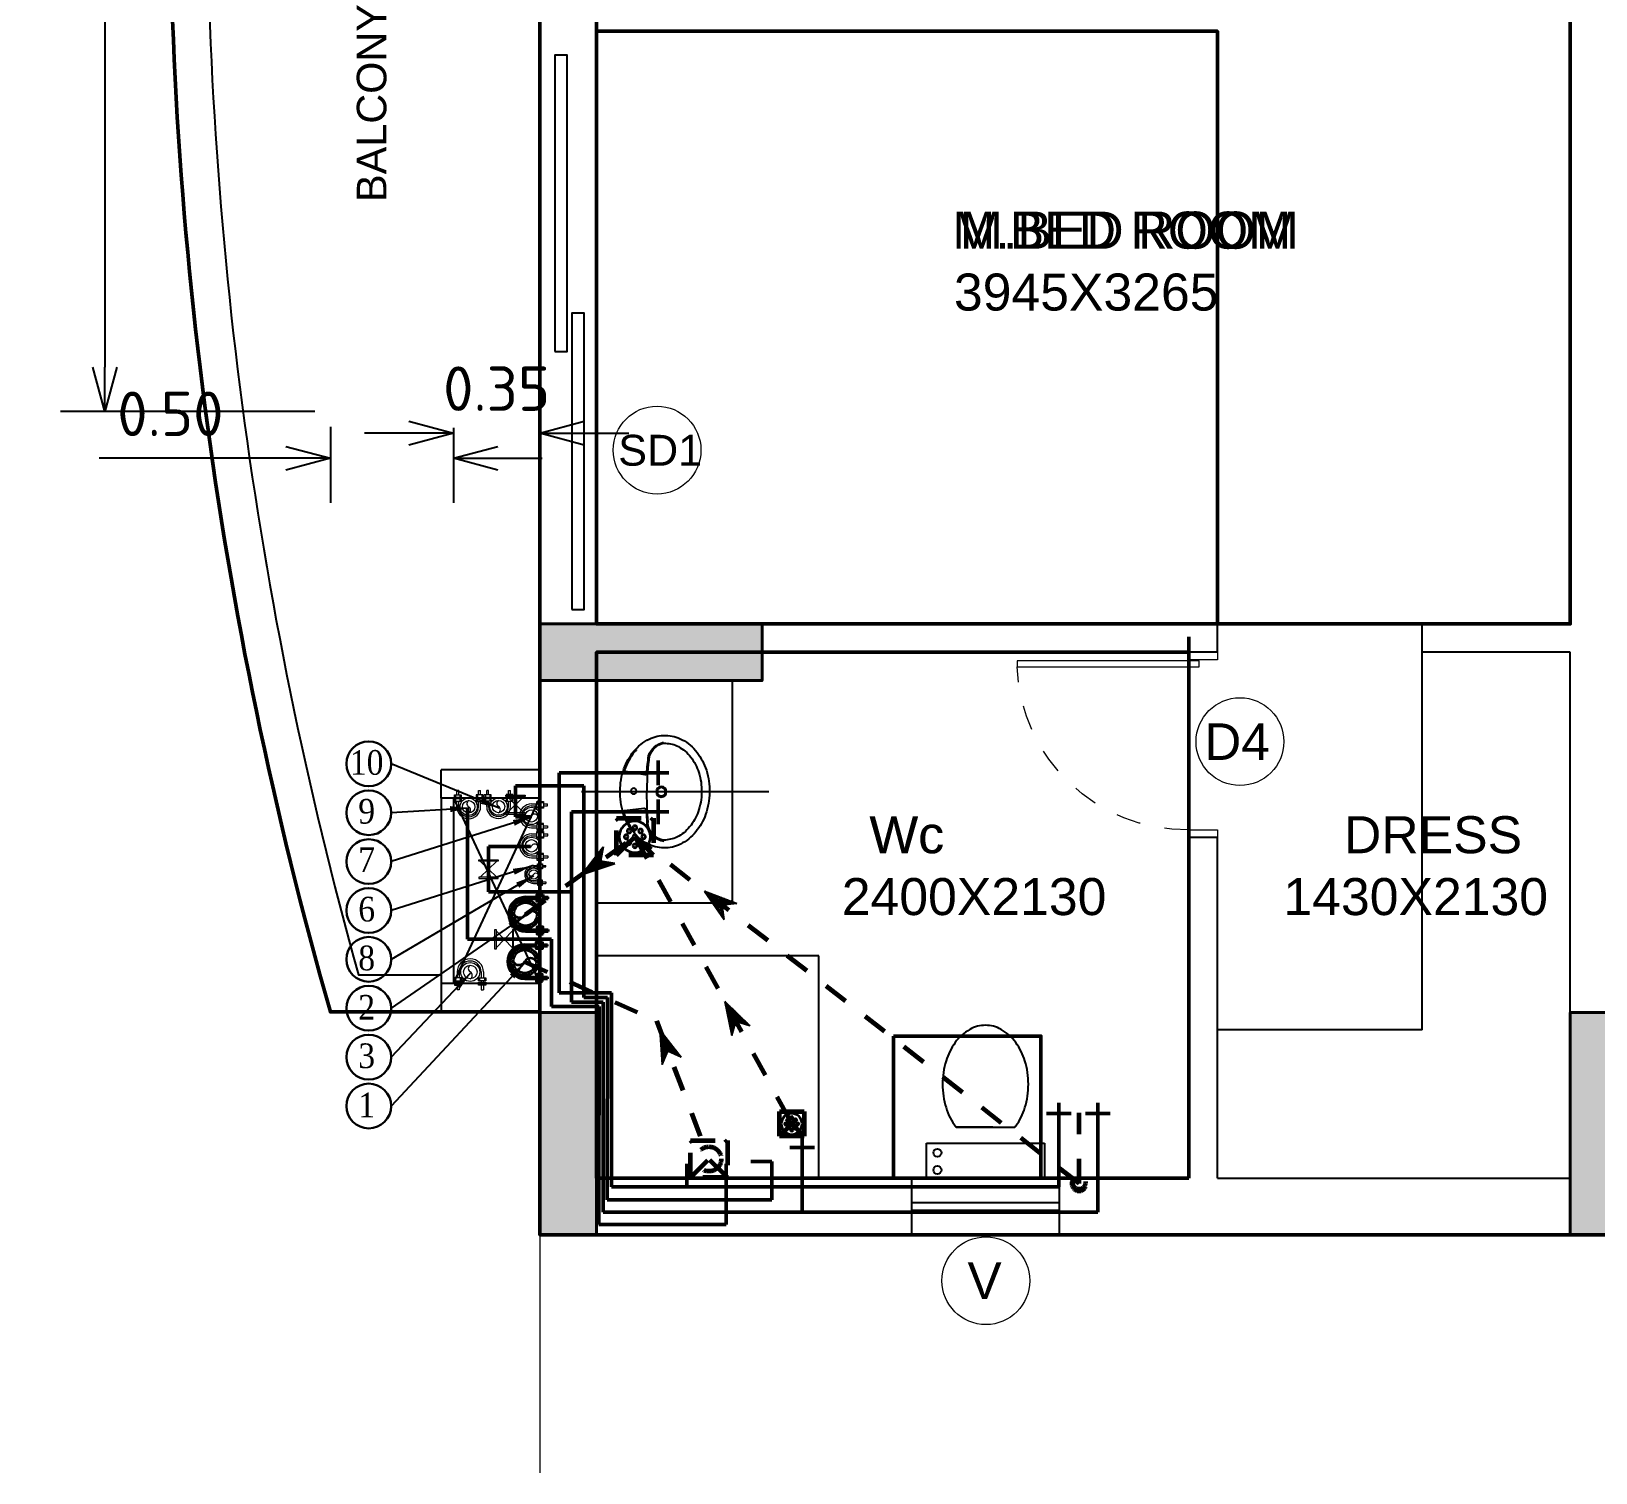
# Model space of a CAD drawing. Header units: inches. Extents: x 0 to 429, y 0 to 146.
# Drawn here: x 185.45 to 191.79, y 97.15 to 102.99 of the extents above; entities that cross this region are included whole.
import ezdxf
from ezdxf.enums import TextEntityAlignment as Align

# ---------------------------------------------------------------- set-up
doc = ezdxf.new("R2010")
doc.units = ezdxf.units.IN
doc.header["$MEASUREMENT"] = 0
doc.linetypes.add('Xr-4BHK-A-B-Ground-Sub$0$HIDDEN', pattern=[0.375, 0.25, -0.125])
doc.layers.get('DEFPOINTS').update_dxf_attribs({"lineweight": 18})
for name, color, linetype, lineweight in [('FLOOR-GROUND', 7, 'Continuous', 50), ('XR-4BHK-A-B-GROUND-SUB$0$1PL-SHAFT-PIPE-TEXT-50', 213, 'Continuous', 30), ('XR-4BHK-A-B-GROUND-SUB$0$DOOR', 34, 'Continuous', 20), ('XR-4BHK-A-B-GROUND-SUB$0$TOWER-COL', 1, 'Continuous', 40), ('XR-4BHK-A-B-GROUND-SUB$0$TOWER-COL-HATCH', 9, 'Continuous', 5)]:
    doc.layers.add(name, color=color, linetype=linetype, lineweight=lineweight)
doc.layers.add('XR-4BHK-A-B-GROUND-SUB$0$1PL-SHAFT-PIPE', color=7, linetype='Continuous')
doc.layers.add('XR-4BHK-A-B-GROUND-SUB$0$SEWERARE LINE', color=7, linetype='Continuous', lineweight=35, true_color=0xca2d12)
doc.layers.add('XR-4BHK-A-B-GROUND-SUB$0$WATER SUPPLAY', color=7, linetype='Continuous', lineweight=0, true_color=0x00f000)
doc.styles.add('Sanvi Common', font='isocpeur.ttf')
doc.styles.add('Xr-4BHK-A-B-Ground-Sub$0$$0$DIM', font='arial.ttf', dxfattribs={"height": 4})
doc.styles.add('Xr-4BHK-A-B-Ground-Sub$0$$1$Standard', font='arial.ttf')
doc.styles.add('Xr-4BHK-A-B-Ground-Sub$0$DIM', font='arial.ttf')
doc.styles.add('Xr-4BHK-A-B-Ground-Sub$0$Standard', font='ARIALN.TTF')
doc.styles.add('Xr-4BHK-A-B-Ground-Sub$0$TIMES-ROMAN', font='times.ttf', dxfattribs={"width": 0.9})
doc.styles.add('Xr-4BHK-A-B-Typical-Sub$0$DIM', font='arial.ttf')
doc.dimstyles.new('Sanvi Common', dxfattribs={"dimtxt": 0.18, "dimasz": 0.18, "dimexe": 0.18, "dimexo": 0.0625, "dimgap": 0.09, "dimtad": 1, "dimzin": 0, "dimdsep": 46, "dimtxsty": 'Sanvi Common', "dimblk": 'OPEN30', "dimcen": 0.09, "dimclrd": 68, "dimclre": 68, "dimclrt": 40, "dimadec": 0, "dimazin": 0, "dimtfac": 1, "dimtofl": 0, "dimtmove": 0, "dimatfit": 3, "dimldrblk": 'OPEN30', "dimfxl": 1, "dimtolj": 1, "dimtzin": 0, "dimarcsym": 0})
doc.dimstyles.new('Xr-4BHK-A-B-Ground-Sub$0$DIM 75', dxfattribs={"dimtxt": 75, "dimasz": 75, "dimexe": 0.18, "dimexo": 0.0625, "dimgap": 0.09, "dimtad": 0, "dimtih": 1, "dimtoh": 1, "dimdec": 0, "dimzin": 0, "dimdsep": 46, "dimtxsty": 'Xr-4BHK-A-B-Ground-Sub$0$Standard', "dimcen": 0.09, "dimclrd": 256, "dimclre": 256, "dimclrt": 256, "dimadec": 0, "dimazin": 0, "dimtfac": 1, "dimtdec": 0, "dimtofl": 0, "dimtmove": 0, "dimatfit": 3, "dimfxl": 1, "dimtolj": 1, "dimtzin": 0, "dimarcsym": 0})

# ---------------------------------------------------------------- blocks, each defined once
blk = doc.blocks.new('Xr-4BHK-A-B-Ground-Sub$0$1111')
for p, q in [((-6719.3, 24832.2), (-6719.3, 24832.2)), ((-6770.3, 24610.7), (-7008.8, 24610.7)), ((-6918.9, 24610.7), (-6770.3, 24610.7)), ((-7128.5, 24545.5), (-7128.5, 24404.3)), ((-6650.6, 24545.5), (-7128.5, 24545.5)), ((-6650.6, 24404.3), (-6650.6, 24545.5)), ((-7128.5, 24404.3), (-6650.6, 24404.3)), ((-6849.6, 24404.3), (-6849.6, 24404.3)), ((-6703, 24404.3), (-6703, 24404.3))]:
    blk.add_line(p, q)
at = {"extrusion": (0, 0, -1)}
for centre, major_axis, ratio, start_param, end_param in [((-6859.2, 24842), (-134, 134), 1, 6.126583, 6.550859), ((-6889.6, 24895.3), (90.6, 90.6), 1, -1.303122, -0.785398), ((-6889.6, 24895.3), (-90.6, 90.6), 1, 0.785398, 1.303122), ((-6919.9, 24842), (134, 134), 1, -0.267674, 0.156602), ((-6811.4, 24807.2), (175.8, 175.8), 1, 4.219591, 4.555787), ((-6967.7, 24807.2), (-175.8, 175.8), 1, 1.727398, 2.063595), ((-6735.9, 24784.5), (231.5, 231.5), 1, 3.926991, 4.219591), ((-7043.2, 24784.5), (231.5, 231.5), 1, 0.492798, 0.785398), ((-6735.9, 24784.5), (-231.5, 231.5), 1, 5.205187, 5.497787), ((-7043.2, 24784.5), (231.5, 231.5), 1, 0.785398, 1.077998), ((-6811.4, 24761.7), (-175.8, 175.8), 1, 4.868991, 5.205187), ((-6967.7, 24761.7), (-231.2, 91.4), 0.988951, 3.056609, 3.421062), ((-6859.2, 24726.9), (-134, 134), 1, 4.837165, 4.868991), ((-6694.7, 24507), (-11.5, 11.5), 1, 3.141593, 9.424778), ((-6694.7, 24437.2), (11.5, 11.5), 1, 1.570796326805002, 7.853981633984588)]:
    blk.add_ellipse(centre, major_axis=major_axis, ratio=ratio, start_param=start_param, end_param=end_param, dxfattribs=at)
blk = doc.blocks.new('Xr-4BHK-A-B-Ground-Sub$0$basin6')
blk.add_lwpolyline([(285.3, -227.3, 0.120605), (264.9, -143.3, 0.10507), (202.2, -66.9, 0.088649), (112.5, -18.2, 0.079738), (0.8, 0, 0.079738), (-111, -17.7, 0.088649), (-200.9, -65.9, 0.10507), (-264, -142.1, 0.120605), (-284.7, -226.1, 0.120605), (-264.3, -310.1, 0.10507), (-201.6, -386.5, 0.088649), (-112, -435.2, 0.079738), (-0.2, -453.4, 0.079738), (111.6, -435.7, 0.088649), (201.5, -387.5, 0.10507), (264.5, -311.3, 0.120605)], format="xyb", close=True)
for points in [[(-209.7, -80, -0.016805), (-197.8, -69.9, -0.092161), (-106, -21.4, -0.435128), (-99.7, -24.7), (-85.2, -123.6, -0.44775), (-92.4, -133.7, 0.015365), (-179.5, -141.3, 0.272514), (-249.3, -215.6, 0.272514)], [(210.3, -80, 0.016805), (198.4, -69.9, 0.092161), (106.6, -21.4, 0.435128), (100.3, -24.7), (85.8, -123.6, 0.396344), (97.2, -134.7, -0.011856), (170.2, -140.3, -0.340407), (250.3, -226.8)], [(-244.4, -216.7, 0.017243), (-244.7, -226.1, 0.120605), (-228.8, -291.7, 0.10507), (-176.6, -355.3, 0.088649), (-99.4, -397.2, 0.079738), (-0.1, -413.4, 0.079738), (99.2, -397.7, 0.088649), (176.6, -356.1, 0.10507), (229.1, -292.7, 0.120605), (245.3, -227.3, 0.120605)]]:
    blk.add_lwpolyline(points, format="xyb")
for centre, radius in [((0.3, -69.2), 14.5), ((1.4, -209.2), 26.4), ((1.4, -209.2), 21)]:
    blk.add_circle(centre, radius)
for centre, radius, start, end in [((-151.3, -237.7), 95.4, 106.29531, 167.27029), ((-3.5, -1750.2), 1613.5, 84.2769, 96.21233), ((155.4, -234.9), 90.2, 4.87746, 88.71858)]:
    blk.add_arc(centre, radius, start, end)
blk = doc.blocks.new('Xr-4BHK-A-B-Ground-Sub$0$d-750')
at = {"layer": 'XR-4BHK-A-B-GROUND-SUB$0$DOOR'}
for p, q in [((0, 718.7), (0, 750)), ((0, 750), (115, 750)), ((115, 718.7), (0, 718.7)), ((115, 750), (115, 718.7)), ((0, 0), (0, 31.2)), ((0, 31.2), (115, 31.2)), ((115, 31.2), (115, 0)), ((115, 0), (0, 0))]:
    blk.add_line(p, q, dxfattribs=at)
blk.add_lwpolyline([(73.9, 34.2), (811.3, 34.2), (811.3, 59.2), (73.9, 59.2)], close=True, dxfattribs=at)
at = {"layer": 'XR-4BHK-A-B-GROUND-SUB$0$DOOR', "color": 8, "linetype": 'Xr-4BHK-A-B-Ground-Sub$0$HIDDEN', "extrusion": (0, 0, -1)}
blk.add_ellipse((125, 31.2), major_axis=(218.4, 652.1), ratio=0.99874, start_param=-0.33813, end_param=1.207251, dxfattribs=at)
blk = doc.blocks.new('Xr-4BHK-A-B-Ground-Sub$0$REV.CO.')
at = {"layer": 'XR-4BHK-A-B-GROUND-SUB$0$TOWER-COL-HATCH'}
for points in [[(447471.1, 20700.2), (447241.1, 20700.2), (447241.1, 19799.7), (447471.1, 19799.7)], [(451646.1, 19799.7), (451416.1, 19799.7), (451416.1, 20700.2), (451646.1, 20700.2)], [(448141.6, 18455.2), (448141.6, 18225.2), (447241.1, 18225.2), (447241.1, 18455.2)]]:
    blk.add_hatch(color=256, dxfattribs=at).paths.add_polyline_path(points)
at = {"layer": 'XR-4BHK-A-B-GROUND-SUB$0$TOWER-COL'}
for points in [[(447471.1, 20700.2), (447241.1, 20700.2), (447241.1, 19799.7), (447471.1, 19799.7)], [(451646.1, 20700.2), (451416.1, 20700.2), (451416.1, 19799.7), (451646.1, 19799.7)], [(447241.1, 18455.2), (447241.1, 18225.2), (448141.6, 18225.2), (448141.6, 18455.2)]]:
    blk.add_lwpolyline(points, close=True, dxfattribs=at)
blk = doc.blocks.new('Xr-4BHK-A-B-Ground-Sub$0$$0$DOOR NO')
at = {"lineweight": 0}
blk.add_circle((0, 0), 10, dxfattribs=at)
at = {"style": 'Xr-4BHK-A-B-Ground-Sub$0$$0$DIM'}
blk.add_attdef('X1', text='', height=9, dxfattribs=at).set_placement((0, 0), align=Align.MIDDLE_CENTER)
blk = doc.blocks.new('_Open30')
at = {"color": 0, "linetype": 'ByBlock', "lineweight": -2}
for p, q in [((-1, 0.268), (0, 0)), ((0, 0), (-1, -0.268)), ((0, 0), (-1, 0))]:
    blk.add_line(p, q, dxfattribs=at)
blk = doc.blocks.new('*D73')
at = {"color": 68, "lineweight": -2, "transparency": 16777216}
for p, q in [((185.9616, 106.4015), (185.5678, 106.4015)), ((185.7478, 106.2215), (185.7478, 101.625)), ((186.5988, 101.445), (185.5678, 101.445))]:
    blk.add_line(p, q, dxfattribs=at)
at = {"layer": 'DEFPOINTS', "color": 0, "transparency": 16777216}
for p in [(186.0241, 106.4015), (185.7478, 101.445), (186.6613, 101.445)]:
    blk.add_point(p, dxfattribs=at)
at = {"color": 68, "lineweight": -2, "transparency": 16777216, "xscale": 0.18, "yscale": 0.18, "zscale": 0.18}
for p, rotation in [((185.7478, 106.4015), 90), ((185.7478, 101.445), 270)]:
    blk.add_blockref('_Open30', p, dxfattribs=dict(at, rotation=rotation))
at = {"color": 40, "transparency": 16777216, "insert": (185.5678, 103.9232), "char_height": 0.18, "attachment_point": 5, "rotation": 90, "style": 'Sanvi Common'}
blk.add_mtext('\\A1;4.96', dxfattribs=at)
blk = doc.blocks.new('*D80')
at = {"color": 68, "lineweight": -2, "transparency": 16777216}
for p, q in [((186.9799, 101.3578), (186.7999, 101.3578)), ((187.1599, 101.3795), (187.1599, 101.1778)), ((187.5103, 101.3795), (187.5103, 101.1778)), ((187.6903, 101.3578), (187.8703, 101.3578))]:
    blk.add_line(p, q, dxfattribs=at)
at = {"layer": 'DEFPOINTS', "color": 0, "transparency": 16777216}
for p in [(187.1599, 101.442), (187.5103, 101.442), (187.1599, 101.3578)]:
    blk.add_point(p, dxfattribs=at)
at = {"color": 68, "lineweight": -2, "transparency": 16777216, "xscale": 0.18, "yscale": 0.18, "zscale": 0.18}
blk.add_blockref('_Open30', (187.1599, 101.3578), dxfattribs=at)
at = {"color": 68, "lineweight": -2, "transparency": 16777216, "xscale": 0.18, "yscale": 0.18, "zscale": 0.18, "rotation": 180}
blk.add_blockref('_Open30', (187.5103, 101.3578), dxfattribs=at)
at = {"color": 40, "transparency": 16777216, "insert": (187.3351, 101.5378), "char_height": 0.18, "attachment_point": 5, "style": 'Sanvi Common'}
blk.add_mtext('\\A1;0.35', dxfattribs=at)
blk = doc.blocks.new('*D81')
at = {"color": 68, "lineweight": -2, "transparency": 16777216}
for p, q in [((186.6613, 101.3825), (186.6613, 101.0759)), ((187.1599, 101.3795), (187.1599, 101.0759)), ((186.4813, 101.2559), (185.7253, 101.2559)), ((187.3399, 101.2559), (187.5199, 101.2559))]:
    blk.add_line(p, q, dxfattribs=at)
at = {"layer": 'DEFPOINTS', "color": 0, "transparency": 16777216}
for p in [(186.6613, 101.445), (187.1599, 101.442), (186.6613, 101.2559)]:
    blk.add_point(p, dxfattribs=at)
at = {"color": 68, "lineweight": -2, "transparency": 16777216, "xscale": 0.18, "yscale": 0.18, "zscale": 0.18}
blk.add_blockref('_Open30', (186.6613, 101.2559), dxfattribs=at)
at = {"color": 68, "lineweight": -2, "transparency": 16777216, "xscale": 0.18, "yscale": 0.18, "zscale": 0.18, "rotation": 180}
blk.add_blockref('_Open30', (187.1599, 101.2559), dxfattribs=at)
at = {"color": 40, "transparency": 16777216, "insert": (186.0133, 101.4359), "char_height": 0.18, "attachment_point": 5, "style": 'Sanvi Common'}
blk.add_mtext('\\A1;0.50', dxfattribs=at)
blk = doc.blocks.new('Xr-4BHK-A-B-Ground-Sub$0$CI50')
at = {"ltscale": 100}
for p, q in [((-53.2, 2), (-53.2, 13.5)), ((-48.3, 35), (-48.3, 13.5)), ((-48.3, 2), (-48.3, -2)), ((-40.3, 35), (-40.3, 13.5)), ((-40.3, 2), (-40.3, -2)), ((-35.4, 2), (-35.4, 13.5)), ((35.4, 2), (35.4, 13.5)), ((40.3, 35), (40.3, 13.5)), ((40.3, 2), (40.3, -2)), ((48.3, 35), (48.3, 13.5)), ((48.3, 2), (48.3, -2)), ((53.2, 2), (53.2, 13.5)), ((-53.2, -13.5), (-53.2, -2)), ((-48.3, -13.5), (-48.3, -30.6)), ((-48.3, -14.8), (-48.3, -30.6)), ((-40.3, -30.6), (-48.3, -30.6)), ((-40.3, -13.5), (-40.3, -30.6)), ((-40.3, -14.8), (-40.3, -30.6)), ((-35.4, -13.5), (-35.4, -2)), ((35.4, -13.5), (35.4, -2)), ((40.3, -13.5), (40.3, -30.6)), ((40.3, -14.8), (40.3, -30.6)), ((40.3, -30.6), (48.3, -30.6)), ((48.3, -13.5), (48.3, -30.6)), ((48.3, -14.8), (48.3, -30.6)), ((53.2, -13.5), (53.2, -2))]:
    blk.add_line(p, q, dxfattribs=at)
for points in [[(-57.9, 2), (-30.9, 2), (-30.9, 13.5), (-57.9, 13.5)], [(57.9, 2), (30.9, 2), (30.9, 13.5), (57.9, 13.5)], [(-57.9, -13.5), (-30.9, -13.5), (-30.9, -2), (-57.9, -2)], [(57.9, -13.5), (30.9, -13.5), (30.9, -2), (57.9, -2)]]:
    blk.add_lwpolyline(points, close=True, dxfattribs=at)
for radius in [35, 25]:
    blk.add_circle((0, 35), radius, dxfattribs=at)
for centre, radius, start, end in [((0, 35), 48.3, 0, 180), ((0, 35), 40.3, 360, 180), ((6.9, 47.5), 14.3, 119.0199, 240.9801), ((-6.9, 22.5), 14.3, 299.0199, 60.9801)]:
    blk.add_arc(centre, radius, start, end, dxfattribs=at)
blk = doc.blocks.new('Xr-4BHK-A-B-Ground-Sub$0$CI100')
at = {"layer": 'XR-4BHK-A-B-GROUND-SUB$0$SEWERARE LINE', "ltscale": 100}
for p, q in [((-78.9, 0), (-78.9, 11.5)), ((-74, 60.7), (-74, 11.5)), ((-66, 60.7), (-66, 11.5)), ((-61.1, 0), (-61.1, 11.5)), ((61.1, 0), (61.1, 11.5)), ((66, 60.7), (66, 11.5)), ((74, 60.7), (74, 11.5)), ((78.9, 0), (78.9, 11.5)), ((-78.9, -15.5), (-78.9, -4)), ((-74, 0), (-74, -4)), ((-74, -15.5), (-74, -37.3)), ((-74, -16.8), (-74, -37.3)), ((-66, -37.3), (-74, -37.3)), ((-66, 0), (-66, -4)), ((-66, -15.5), (-66, -37.3)), ((-66, -16.8), (-66, -37.3)), ((-61.1, -15.5), (-61.1, -4)), ((61.1, -15.5), (61.1, -4)), ((66, 0), (66, -4)), ((66, -15.5), (66, -37.3)), ((66, -16.8), (66, -37.3)), ((66, -37.3), (74, -37.3)), ((74, 0), (74, -4)), ((74, -15.5), (74, -37.3)), ((74, -16.8), (74, -37.3)), ((78.9, -15.5), (78.9, -4))]:
    blk.add_line(p, q, dxfattribs=at)
for points in [[(-85.4, 0), (-54.6, 0), (-54.6, 11.5), (-85.4, 11.5)], [(85.4, 0), (54.6, 0), (54.6, 11.5), (85.4, 11.5)], [(-85.4, -15.5), (-54.6, -15.5), (-54.6, -4), (-85.4, -4)], [(85.4, -15.5), (54.6, -15.5), (54.6, -4), (85.4, -4)]]:
    blk.add_lwpolyline(points, close=True, dxfattribs=at)
for radius in [60.7, 50]:
    blk.add_circle((0, 60.7), radius, dxfattribs=at)
for centre, radius, start, end in [((0, 60.7), 74, 0, 180), ((0, 60.7), 66, 0, 180), ((13.9, 85.7), 28.6, 119.0199, 240.9801), ((-13.9, 35.7), 28.6, 299.0199, 60.9801)]:
    blk.add_arc(centre, radius, start, end, dxfattribs=at)
blk = doc.blocks.new('Xr-4BHK-A-B-Ground-Sub$0$A6')
at = {"linetype": 'Continuous', "lineweight": -3}
h = blk.add_hatch(dxfattribs=at)
h.set_pattern_fill('ANSI31', color=8, scale=51.850019, angle=269.98621, style=0)
h.set_pattern_definition([(314.9862146, (-3558.9815, 121585.5365), (4.58404006, 4.58183475), [])])
h.paths.add_polyline_path([(-42.5, 41.5), (0, 0), (-42.5, -41.5), (91.7, 0)])
for p, q in [((-42.5, 41.5), (0, 0)), ((91.7, 0), (-42.5, 41.5)), ((-42.5, -41.5), (0, 0)), ((0, 0), (91.7, 0)), ((91.7, 0), (-42.5, -41.5))]:
    blk.add_line(p, q, dxfattribs=at)
blk = doc.blocks.new('Xr-4BHK-A-B-Ground-Sub$0$FT 100')
at = {"linetype": 'Continuous'}
blk.add_ellipse((0, 0), major_axis=(63.4, -2.9), ratio=1, start_param=0.046079, end_param=6.329264, dxfattribs=at)
for centre in [(-36.7, 0), (-23.3, 23.3), (0, 35.4), (0, 0), (23.3, 23.3), (36.7, 0), (-23.3, -23.3), (0, -35.4), (23.3, -23.3)]:
    blk.add_ellipse(centre, major_axis=(7.97, 0), ratio=1)
blk = doc.blocks.new('Xr-4BHK-A-B-Ground-Sub$0$P-VALVE')
at = {"linetype": 'Continuous'}
for p, q in [((-19.7, 19), (19.7, 19)), ((-19.7, 16.4), (-19.7, 19)), ((19.7, 16.4), (-19.7, 16.4)), ((-17, -16.4), (17, 16.4)), ((-17, 16.4), (17, -16.4)), ((19.7, 19), (19.7, 16.4)), ((19.7, -16.4), (-19.7, -16.4)), ((-19.7, -16.4), (-19.7, -19)), ((-19.7, -19), (19.7, -19)), ((19.7, -19), (19.7, -16.4))]:
    blk.add_line(p, q, dxfattribs=at)
blk = doc.blocks.new('Xr-4BHK-A-B-Ground-Sub$0$A$C14D55273')
at = {"layer": 'DEFPOINTS'}
blk.add_line((0, 0), (0, 963.3), dxfattribs=at)
at = {"layer": 'XR-4BHK-A-B-GROUND-SUB$0$WATER SUPPLAY', "lineweight": 50}
for p, q in [((754.2, -42.5), (239.3, -42.5)), ((239.3, -42.5), (239.9, -925)), ((754.2, -288.3), (754.2, -42.5)), ((2260.8, -92.5), (256.3, -92.5)), ((256.3, -92.5), (256.8, -943.1)), ((1062.2, -396.3), (1062.2, -92.5)), ((2260.8, -534.6), (2260.8, -92.5)), ((940.1, -142.5), (272.9, -142.5)), ((272.9, -142.5), (273.5, -961.7)), ((940.1, -297.1), (940.1, -142.5)), ((289.6, -194.3), (290.1, -980.3)), ((2102, -194.3), (289.6, -194.3)), ((595.5, -288.3), (595.5, -194.3)), ((2102, -534.6), (2102, -194.3)), ((855, -297.1), (940.1, -297.1)), ((1012.2, -353.8), (1112.2, -353.8)), ((2052, -492.1), (2152, -492.1)), ((2210.8, -492.1), (2310.8, -492.1)), ((47.4, -925), (47.4, -1197.1)), ((47.4, -925), (239.9, -925)), ((128.3, -943.1), (128.3, -1713.1)), ((128.3, -943.1), (256.8, -943.1)), ((78.3, -980.3), (78.3, -1871.9)), ((78.3, -980.3), (290.1, -980.3)), ((178.3, -961.7), (178.3, -1819.1)), ((178.3, -961.7), (273.5, -961.7)), ((47.4, -1197.1), (-293.4, -1197.1)), ((-293.4, -1731.2), (-293.4, -1197.1)), ((-207.9, -1572.5), (-207.9, -1389.4)), ((-207.9, -1389.4), (128.3, -1389.4)), ((-38.4, -1572.5), (-207.9, -1572.5)), ((-39.1, -1693.8), (-98.6, -1693.8)), ((-98.6, -1693.8), (-98.6, -1819.1)), ((479.4, -1763.1), (479.4, -1663.1)), ((521.9, -1713.1), (128.3, -1713.1)), ((-98.6, -1819.1), (178.3, -1819.1)), ((479.4, -1921.9), (479.4, -1821.9)), ((521.9, -1871.9), (78.3, -1871.9))]:
    blk.add_line(p, q, dxfattribs=at)
at = {"layer": 'XR-4BHK-A-B-GROUND-SUB$0$WATER SUPPLAY', "lineweight": 50, "xscale": 2.000000000000041, "yscale": 2.000000000000041, "zscale": 2.000000000000041}
for p, rotation in [((-144.4, -1197.1), 270.0000115776375), ((-207.9, -1481), 1.157805443229762e-05), ((-99.1, -1742.4), 1.157805443229762e-05)]:
    blk.add_blockref('Xr-4BHK-A-B-Ground-Sub$0$P-VALVE', p, dxfattribs=dict(at, rotation=rotation))
blk = doc.blocks.new('Xr-4BHK-A-B-Ground-Sub$0$A$C2521575D')
at = {"layer": 'DEFPOINTS'}
blk.add_line((783.9, -180.6), (783.9, -883.6), dxfattribs=at)
at = {"layer": 'XR-4BHK-A-B-GROUND-SUB$0$1PL-SHAFT-PIPE-TEXT-50'}
for centre in [(90.6, 1727.2), (90.6, 1529.2), (90.6, 1331.2), (90.6, 1133.2), (90.6, 935.3), (90.6, 737.3), (90.6, 539.3), (90.6, 341.3)]:
    blk.add_circle(centre, 90.6, dxfattribs=at)
at = {"layer": 'XR-4BHK-A-B-GROUND-SUB$0$SEWERARE LINE', "linetype": 'Xr-4BHK-A-B-Ground-Sub$0$HIDDEN', "lineweight": 60, "ltscale": 200}
for p, q in [((1093.7, 1356.8), (1243.7, 1506.8)), ((1243.7, 1356.8), (1093.7, 1506.8)), ((725.7, 1117.5), (1168.7, 1431.8)), ((2968.7, 27.3), (1168.7, 1431.8)), ((1168.7, 1431.8), (1804.2, 268.6)), ((722.2, 925.8), (1255.8, 686.3)), ((1255.8, 686.3), (1468.7, 126.8)), ((1754.2, 218.6), (1854.2, 318.6)), ((1854.2, 218.6), (1754.2, 318.6)), ((2968.7, 27.3), (2968.7, 313.9)), ((1393.7, 51.8), (1543.7, 201.8)), ((1543.7, 51.8), (1393.7, 201.8))]:
    blk.add_line(p, q, dxfattribs=at)
for points in [[(1093.7, 1506.8), (1243.7, 1506.8), (1243.7, 1356.8), (1093.7, 1356.8)], [(1754.2, 318.6), (1854.2, 318.6), (1854.2, 218.6), (1754.2, 218.6)], [(1393.7, 201.8), (1543.7, 201.8), (1543.7, 51.8), (1393.7, 51.8)]]:
    blk.add_lwpolyline(points, close=True, dxfattribs=at)
blk.add_circle((1468.7, 126.8), 50, dxfattribs=at)
for centre, radius, start, end in [((2968.7, 27.3), 30, 146.44269, 33.55731), ((2968.7, 32.8), 27.3, 156.0932, 23.9068)]:
    blk.add_arc(centre, radius, start, end, dxfattribs=at)
at = {"layer": 'XR-4BHK-A-B-GROUND-SUB$0$1PL-SHAFT-PIPE', "xscale": 0.9405000000115251, "yscale": 0.9405000000115251, "zscale": 0.9405000000115251, "rotation": 90}
for p in [(782.8, 1118.3), (779.7, 926.5)]:
    blk.add_blockref('Xr-4BHK-A-B-Ground-Sub$0$CI100', p, dxfattribs=at)
at = {"layer": 'XR-4BHK-A-B-GROUND-SUB$0$SEWERARE LINE', "linetype": 'Xr-4BHK-A-B-Ground-Sub$0$HIDDEN', "lineweight": 60, "ltscale": 200, "xscale": -1, "rotation": 270}
blk.add_blockref('Xr-4BHK-A-B-Ground-Sub$0$FT 100', (1168.7, 1431.8), dxfattribs=at)
at = {"layer": 'XR-4BHK-A-B-GROUND-SUB$0$SEWERARE LINE', "linetype": 'Xr-4BHK-A-B-Ground-Sub$0$HIDDEN', "lineweight": 60, "ltscale": 200, "extrusion": (-9.54207e-09, 1.3448e-08, 1), "xscale": -1, "rotation": 35.34427195735884}
blk.add_blockref('Xr-4BHK-A-B-Ground-Sub$0$A6', (1029, 1332.7, 0), dxfattribs=at)
at = {"layer": 'XR-4BHK-A-B-GROUND-SUB$0$SEWERARE LINE', "linetype": 'Xr-4BHK-A-B-Ground-Sub$0$HIDDEN', "lineweight": 60, "ltscale": 200, "extrusion": (1.01439e-08, 1.30001e-08, 1), "xscale": -1, "rotation": 322.0213755926576}
blk.add_blockref('Xr-4BHK-A-B-Ground-Sub$0$A6', (1523.1, 1155.2, 0), dxfattribs=at)
at = {"layer": 'XR-4BHK-A-B-GROUND-SUB$0$SEWERARE LINE', "linetype": 'Xr-4BHK-A-B-Ground-Sub$0$HIDDEN', "lineweight": 60, "ltscale": 200, "extrusion": (1.44704e-08, 7.90624e-09, 1), "xscale": -0.9999999999999984, "rotation": 298.6372641027743}
blk.add_blockref('Xr-4BHK-A-B-Ground-Sub$0$A6', (1577.5, 683.6, 0), dxfattribs=at)
at = {"layer": 'XR-4BHK-A-B-GROUND-SUB$0$SEWERARE LINE', "linetype": 'Xr-4BHK-A-B-Ground-Sub$0$HIDDEN', "lineweight": 60, "ltscale": 200, "extrusion": (1.54116e-08, 5.86387e-09, 1), "xscale": -1, "rotation": 290.8175809224769}
blk.add_blockref('Xr-4BHK-A-B-Ground-Sub$0$A6', (1302.4, 563.8, 0), dxfattribs=at)
at = {"layer": 'XR-4BHK-A-B-GROUND-SUB$0$SEWERARE LINE', "linetype": 'Xr-4BHK-A-B-Ground-Sub$0$HIDDEN', "lineweight": 60, "ltscale": 200, "xscale": -0.6666666666715173, "yscale": 0.6666666666715173, "zscale": 0.6666666666666666, "rotation": 270}
blk.add_blockref('Xr-4BHK-A-B-Ground-Sub$0$FT 100', (1804.2, 268.6), dxfattribs=at)
at = {"layer": 'XR-4BHK-A-B-GROUND-SUB$0$WATER SUPPLAY', "xscale": -1, "rotation": 180}
blk.add_blockref('Xr-4BHK-A-B-Ground-Sub$0$A$C14D55273', (783.9, -180.6), dxfattribs=at)
at = {"layer": 'XR-4BHK-A-B-GROUND-SUB$0$WATER SUPPLAY'}
for p, rotation in [((495.4, 1588.3), 180), ((616.6, 1589), 180), ((784.6, 1516.3), 90), ((785.3, 1395.1), 90)]:
    blk.add_blockref('Xr-4BHK-A-B-Ground-Sub$0$CI50', p, dxfattribs=dict(at, rotation=rotation))
at = {"layer": 'XR-4BHK-A-B-GROUND-SUB$0$WATER SUPPLAY', "xscale": 0.75, "yscale": 0.75, "zscale": 0.75, "rotation": 90}
blk.add_blockref('Xr-4BHK-A-B-Ground-Sub$0$CI50', (784.8, 1279.3), dxfattribs=at)
at = {"layer": 'XR-4BHK-A-B-GROUND-SUB$0$WATER SUPPLAY', "xscale": 1.099999999976717, "yscale": 1.099999999976717, "zscale": 1.099999999976717}
blk.add_blockref('Xr-4BHK-A-B-Ground-Sub$0$CI50', (501.8, 845.6), dxfattribs=at)
at = {"layer": 'XR-4BHK-A-B-GROUND-SUB$0$1PL-SHAFT-PIPE-TEXT-50', "style": 'Xr-4BHK-A-B-Ground-Sub$0$TIMES-ROMAN', "width": 0.9}
for s, p in [('10', (82.1, 1682.8)), ('9', (82.1, 1485.1)), ('7', (82.1, 1289.1)), ('6', (82.1, 1088.8)), ('8', (82.1, 890.9)), ('2', (82.1, 691.1)), ('3', (82.1, 494.9)), ('1', (82.1, 295.2))]:
    blk.add_text(s, height=100, rotation=359.99997, dxfattribs=at).set_placement(p, align=Align.CENTER)
at = {"layer": 'XR-4BHK-A-B-GROUND-SUB$0$1PL-SHAFT-PIPE-TEXT-50'}
for points in [[(618.6, 1548.1), (181.3, 1727.2)], [(495.4, 1548.3), (181.3, 1529.2)], [(749.6, 1510.8), (181.3, 1331.2)], [(749.6, 1312.8), (181.3, 1133.2)], [(758.6, 1273.7), (181.3, 935.3)], [(725.7, 1112.8), (181.3, 737.3)], [(722.6, 921), (181.3, 341.3)], [(501.8, 878.6), (181.3, 539.3)]]:
    blk.add_leader(points, dimstyle='Xr-4BHK-A-B-Ground-Sub$0$DIM 75', dxfattribs=at)

msp = doc.modelspace()

# ---------------------------------------------------------------- linework, layer by layer
for p, q in [((191.6853, 100.5852), (191.6853, 104.0852)), ((187.5103, 100.5852), (187.5103, 102.9852)), ((187.7403, 102.9852), (187.7403, 100.5852)), ((187.5103, 99.9937), (187.5103, 100.5852)), ((190.2553, 100.5852), (187.5103, 100.5852)), ((190.2553, 100.4702), (190.2553, 100.5852)), ((191.0853, 100.47), (191.0853, 100.5852)), ((191.6853, 100.5852), (191.0853, 100.5852)), ((187.7403, 98.3402), (187.7403, 100.4702)), ((190.2553, 100.4702), (187.7403, 100.4702)), ((190.1403, 99.7202), (190.1403, 100.4702)), ((191.0853, 98.9402), (191.0853, 100.4702)), ((191.6853, 100.4702), (191.0853, 100.4702)), ((191.6853, 98.3402), (191.6853, 100.4702)), ((188.2899, 100.355), (188.2899, 99.455)), ((187.5103, 99.9937), (187.1099, 99.9937)), ((187.1099, 99.8787), (187.1099, 99.9937)), ((188.4375, 99.905), (187.6795, 99.905)), ((187.1099, 99.8787), (187.1099, 99.1287)), ((187.5099, 99.8787), (187.1099, 99.8787)), ((187.1599, 99.8787), (187.1599, 99.1287)), ((187.1599, 99.8787), (187.5099, 99.1287)), ((187.1599, 99.1287), (187.5099, 99.8787)), ((187.5099, 99.8787), (187.5099, 99.1287)), ((190.1403, 98.3402), (190.1403, 99.7202)), ((190.2553, 99.7202), (190.1403, 99.7202)), ((190.2553, 98.3402), (190.2553, 99.7202)), ((187.7403, 99.455), (188.2899, 99.455)), ((188.6403, 99.2402), (187.7399, 99.2402)), ((188.6403, 98.3402), (188.6403, 99.2402)), ((187.5099, 99.1287), (187.1099, 99.1287)), ((187.1099, 99.1287), (187.1099, 99.0137)), ((187.1099, 99.0137), (186.6613, 99.0137)), ((187.5099, 99.0137), (187.1099, 99.0137)), ((191.0853, 98.9402), (190.2549, 98.9402)), ((189.0157, 98.3402), (187.7399, 98.3402)), ((189.6157, 98.3402), (189.0157, 98.3402)), ((189.0157, 98.3402), (189.0157, 98.1102)), ((189.6157, 98.3402), (190.1403, 98.3402)), ((189.6157, 98.1102), (189.6157, 98.3402)), ((190.2553, 98.3402), (191.6853, 98.3402)), ((189.6157, 98.2402), (189.0157, 98.2402)), ((189.0157, 98.2102), (189.6157, 98.2102)), ((189.0157, 98.1102), (187.5103, 98.1102)), ((189.0157, 98.1102), (189.6157, 98.1102)), ((189.6157, 98.1102), (191.9153, 98.1102))]:
    msp.add_line(p, q)
for points in [[(187.2903, 103.9702), (186.0131, 103.9702, 0.074265), (186.6613, 99.0137), (187.1099, 99.0137)], [(187.2903, 103.8202), (186.161, 103.8202, 0.070364), (186.7748, 99.1637), (187.1099, 99.1637)]]:
    msp.add_lwpolyline(points, format="xyb")
for points in [[(187.571, 101.6889), (187.621, 101.6889), (187.621, 102.8889), (187.571, 102.8889)], [(187.6403, 100.643), (187.6903, 100.643), (187.6903, 101.843), (187.6403, 101.843)]]:
    msp.add_lwpolyline(points, close=True)
at = {"layer": 'FLOOR-GROUND', "color": 246}
msp.add_line((190.1403, 99.7826), (190.1403, 100.5327), dxfattribs=at)
at = {"layer": 'FLOOR-GROUND', "color": 181}
msp.add_lwpolyline([(188.7903, 116.3554), (188.7903, 112.5954), (189.8803, 112.5954), (189.8803, 109.0602), (187.8903, 109.0602), (187.8903, 103.9702), (187.5103, 103.9702), (187.5103, 98.1102), (191.9149, 98.1102)], dxfattribs=at)
at = {"layer": 'FLOOR-GROUND', "color": 230}
msp.add_lwpolyline([(191.9153, 98.11), (187.5103, 98.11), (187.5103, 103.97), (187.8903, 103.97), (187.8903, 109.06), (189.8803, 109.06), (189.8803, 112.8249), (194.5199, 112.8249)], dxfattribs=at)
at = {"layer": 'FLOOR-GROUND', "color": 35}
msp.add_lwpolyline([(187.5103, 103.9702), (186.0131, 103.9702, 0.074265), (186.6613, 99.0137), (187.5103, 99.0137)], format="xyb", close=True, dxfattribs=at)
at = {"layer": 'FLOOR-GROUND', "color": 150}
msp.add_lwpolyline([(187.7403, 100.5852), (191.6853, 100.5852), (191.6853, 103.8552), (187.7403, 103.8552)], close=True, dxfattribs=at)
at = {"layer": 'FLOOR-GROUND', "color": 103}
msp.add_lwpolyline([(187.7403, 102.9852), (190.2553, 102.9852), (190.2553, 100.5852), (187.7403, 100.5852)], close=True, dxfattribs=at)
at = {"layer": 'FLOOR-GROUND', "color": 81}
msp.add_lwpolyline([(190.1403, 98.3402), (187.7403, 98.3402), (187.7403, 100.4702), (190.1403, 100.4702)], close=True, dxfattribs=at)
at = {"layer": 'FLOOR-GROUND', "color": 128}
msp.add_lwpolyline([(188.9437, 98.9152), (189.5402, 98.9152), (189.5402, 98.3402), (188.9437, 98.3402)], close=True, dxfattribs=at)

# ---------------------------------------------------------------- block references
at = {"yscale": 0.001, "zscale": 0.001}
for name, p, xscale in [('Xr-4BHK-A-B-Ground-Sub$0$A$C2521575D', (186.7264, 98.291), 0.001), ('Xr-4BHK-A-B-Ground-Sub$0$1111', (182.4262, 73.9359), -0.001)]:
    msp.add_blockref(name, p, dxfattribs=dict(at, xscale=xscale))
at = {"extrusion": (0, 0, -1), "rotation": 180}
for name, p, xscale, yscale, zscale in [('Xr-4BHK-A-B-Ground-Sub$0$REV.CO.', (259.7308, 118.8104), 0.001, 0.001, -0.001), ('Xr-4BHK-A-B-Ground-Sub$0$d-750', (-190.2553, 100.4702), -0.001000064621213824, 0.001000064621213824, -0.001000064621213824)]:
    msp.add_blockref(name, p, dxfattribs=dict(at, xscale=xscale, yscale=yscale, zscale=zscale))
ref = msp.add_blockref('Xr-4BHK-A-B-Ground-Sub$0$$0$DOOR NO', (187.9851, 101.2889), dxfattribs=dict(xscale=0.01778, yscale=0.01778, zscale=0.01778, rotation=180))
ref.add_attrib('X1', 'SD1', dxfattribs={"height": 0.125, "style": 'Xr-4BHK-A-B-Ground-Sub$0$$1$Standard'}).set_placement((187.9977, 101.2883), align=Align.MIDDLE_CENTER)
ref = msp.add_blockref('Xr-4BHK-A-B-Ground-Sub$0$$0$DOOR NO', (190.3468, 100.1081), dxfattribs=dict(xscale=0.01778, yscale=0.01778, zscale=0.01778, rotation=180))
ref.add_attrib('X1', 'D4', dxfattribs={"height": 0.14817, "style": 'Xr-4BHK-A-B-Ground-Sub$0$$1$Standard'}).set_placement((190.3349, 100.1081), align=Align.MIDDLE_CENTER)
at = {"xscale": -0.0008000000005807211, "yscale": 0.0008000000005807208, "zscale": 0.0008000000005807208, "rotation": 88.90493181224097}
msp.add_blockref('Xr-4BHK-A-B-Ground-Sub$0$basin6', (187.835, 99.9093), dxfattribs=at)
ref = msp.add_blockref('Xr-4BHK-A-B-Ground-Sub$0$$0$DOOR NO', (189.3173, 97.9247), dxfattribs=dict(xscale=0.01778, yscale=0.01778, zscale=0.01778, rotation=180))
ref.add_attrib('X1', 'V', dxfattribs={"height": 0.1482, "style": 'Xr-4BHK-A-B-Ground-Sub$0$$1$Standard'}).set_placement((189.3121, 97.9247), align=Align.MIDDLE_CENTER)

# ---------------------------------------------------------------- texts
at = {"style": 'Xr-4BHK-A-B-Ground-Sub$0$DIM'}
msp.add_text('BALCONY', height=0.12, rotation=90, dxfattribs=at).set_placement((186.8884, 102.2941))
for s, p in [('M.BED ROOM', (189.1812, 102.1047)), ('3945X3265', (189.1879, 101.8541)), ('Wc', (188.8448, 99.6561)), ('  DRESS', (190.6517, 99.6561)), ('2400X2130', (188.7336, 99.4055)), ('1430X2130', (190.523, 99.4055))]:
    msp.add_text(s, height=0.15, dxfattribs=at).set_placement(p)
at = {"layer": 'FLOOR-GROUND', "color": 150, "style": 'Xr-4BHK-A-B-Ground-Sub$0$DIM'}
msp.add_text('M.BED ROOM', height=0.15, dxfattribs=at).set_placement((189.212, 102.1047))
at = {"layer": 'FLOOR-GROUND', "color": 81, "style": 'Xr-4BHK-A-B-Typical-Sub$0$DIM'}
msp.add_text('Wc', height=0.15, dxfattribs=at).set_placement((188.8461, 99.6561))

# ---------------------------------------------------------------- dimensions: what is measured, and where the dimension line sits
at = {"color": 2}
for base, p1, angle, picture, middle in [((185.7478, 101.445), (186.0241, 106.4015), 90, '*D73', (185.5678, 103.9232)), ((186.6613, 101.2559), (187.1599, 101.442), 180, '*D81', (186.0133, 101.4359))]:
    dim = msp.add_linear_dim(base=base, p1=p1, p2=(186.6613, 101.445), angle=angle, dimstyle='Sanvi Common', dxfattribs=at)
    dim.commit()
    dim.dimension.update_dxf_attribs({"geometry": picture, "text_midpoint": middle})
dim = msp.add_linear_dim(base=(187.1599, 101.3578), p1=(187.5103, 101.442), p2=(187.1599, 101.442), angle=180, dimstyle='Sanvi Common', dxfattribs=at)
dim.commit()
dim.dimension.update_dxf_attribs({"geometry": '*D80', "text_midpoint": (187.3351, 101.3578), "dimtype": 160})

doc.saveas('drawing.dxf')
